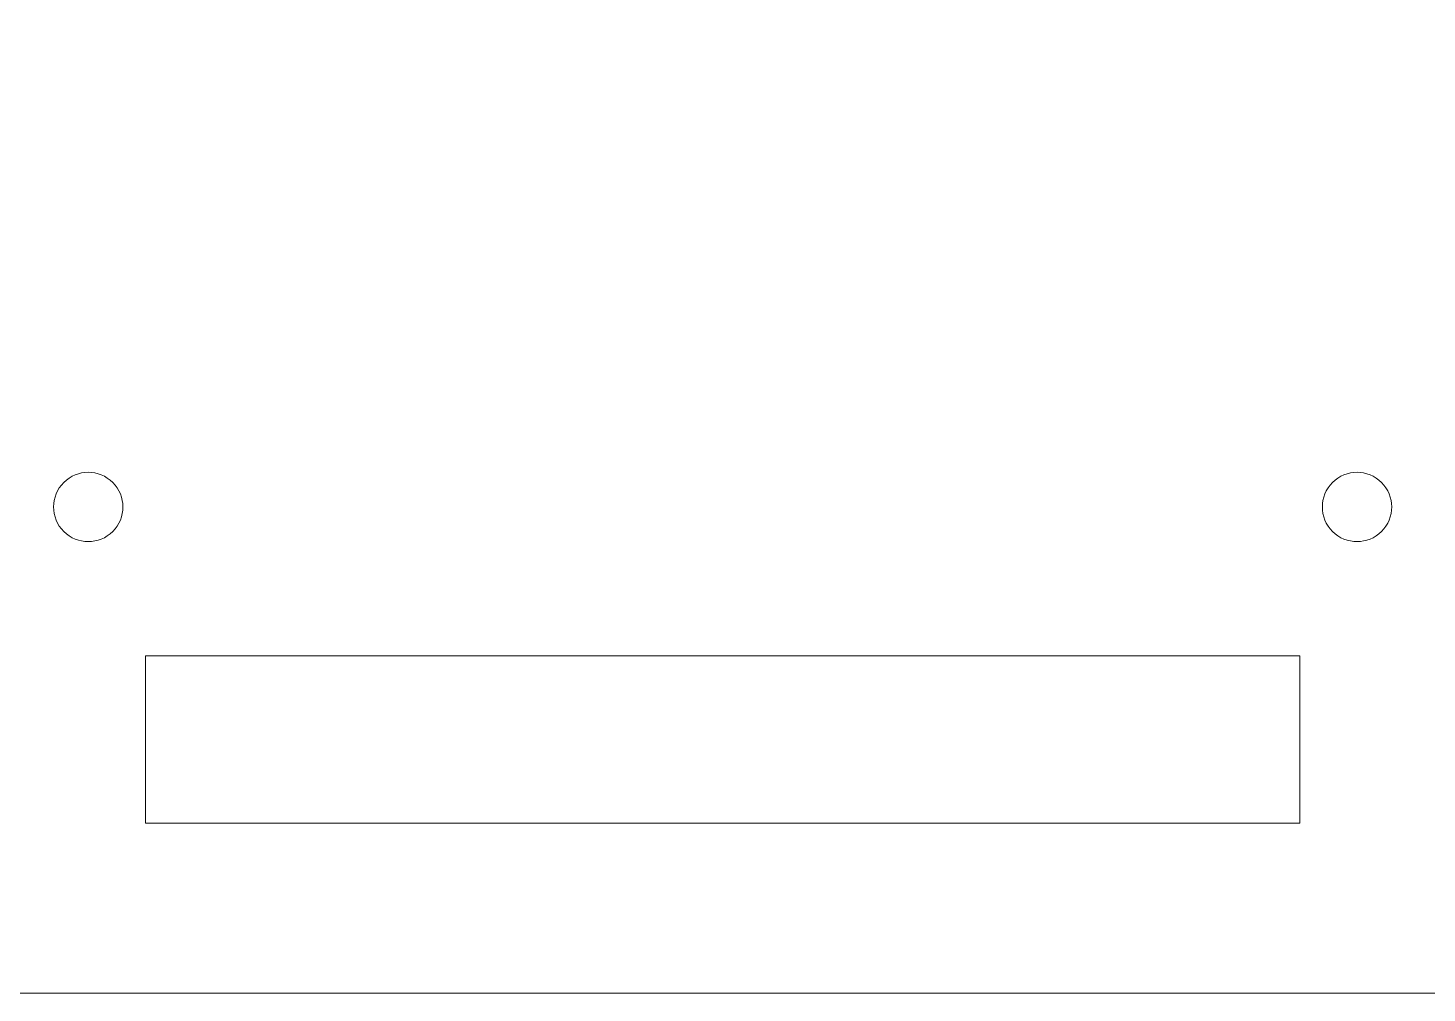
# Model space of a CAD drawing. Header units: centimetres. Extents: x -37.1 to 36.5, y -29.2 to 24.8.
# Drawn here: x 24.15 to 30.21, y -22.95 to -18.77 of the extents above; entities that cross this region are included whole.
import ezdxf

# ---------------------------------------------------------------- set-up
doc = ezdxf.new("R2010")
doc.units = ezdxf.units.CM
doc.header["$MEASUREMENT"] = 0
doc.layers.add('layer 1', color=7, linetype='Continuous')

msp = doc.modelspace()

# ---------------------------------------------------------------- linework, layer by layer
at = {"layer": 'layer 1', "color": 30, "lineweight": 20}
for points in [[(18.75874, -7.47487), (18.75874, -7.47487), (35.55875, -7.47487), (35.55875, -7.47487), (35.55875, -7.47487), (35.55875, -12.97741), (35.55875, -17.55713), (35.55875, -22.95008), (35.55875, -22.95008), (35.55875, -22.95008), (18.75874, -22.95008), (18.75874, -22.95008), (18.75874, -22.95008), (18.75874, -17.55713), (18.75874, -12.97741), (18.75874, -7.47487)], [(24.51953, -20.74016), (24.5781, -20.79874), (24.5781, -20.89374), (24.51953, -20.95229), (24.51953, -20.95229), (24.46096, -21.01089), (24.36597, -21.01086), (24.3074, -20.95231), (24.3074, -20.95231), (24.24883, -20.89372), (24.24884, -20.79873), (24.30741, -20.74016), (24.30741, -20.74016), (24.36598, -20.68159), (24.46095, -20.68161), (24.51953, -20.74016)], [(30.01009, -20.74016), (30.06866, -20.79874), (30.06866, -20.89374), (30.01009, -20.95229), (30.01009, -20.95229), (29.95152, -21.01089), (29.85653, -21.01086), (29.79796, -20.95231), (29.79796, -20.95231), (29.73939, -20.89372), (29.7394, -20.79873), (29.79797, -20.74016), (29.79797, -20.74016), (29.85654, -20.68159), (29.95151, -20.68161), (30.01009, -20.74016)], [(29.65664, -22.21489), (29.65664, -22.21489), (29.65664, -21.49056), (29.65664, -21.49056), (29.65664, -21.49056), (29.65664, -21.49056), (24.66086, -21.49056), (24.66086, -21.49056), (24.66086, -21.49056), (24.66086, -21.49056), (24.66086, -22.21489), (24.66086, -22.21489), (24.66086, -22.21489), (24.66086, -22.21489), (29.65664, -22.21489), (29.65664, -22.21489)]]:
    msp.add_open_spline(points, degree=3, knots=[0, 0, 0, 0, 0.25, 0.25, 0.25, 0.25, 0.5, 0.5, 0.5, 0.5, 0.75, 0.75, 0.75, 0.75, 1, 1, 1, 1], dxfattribs=at)

doc.saveas('drawing.dxf')
